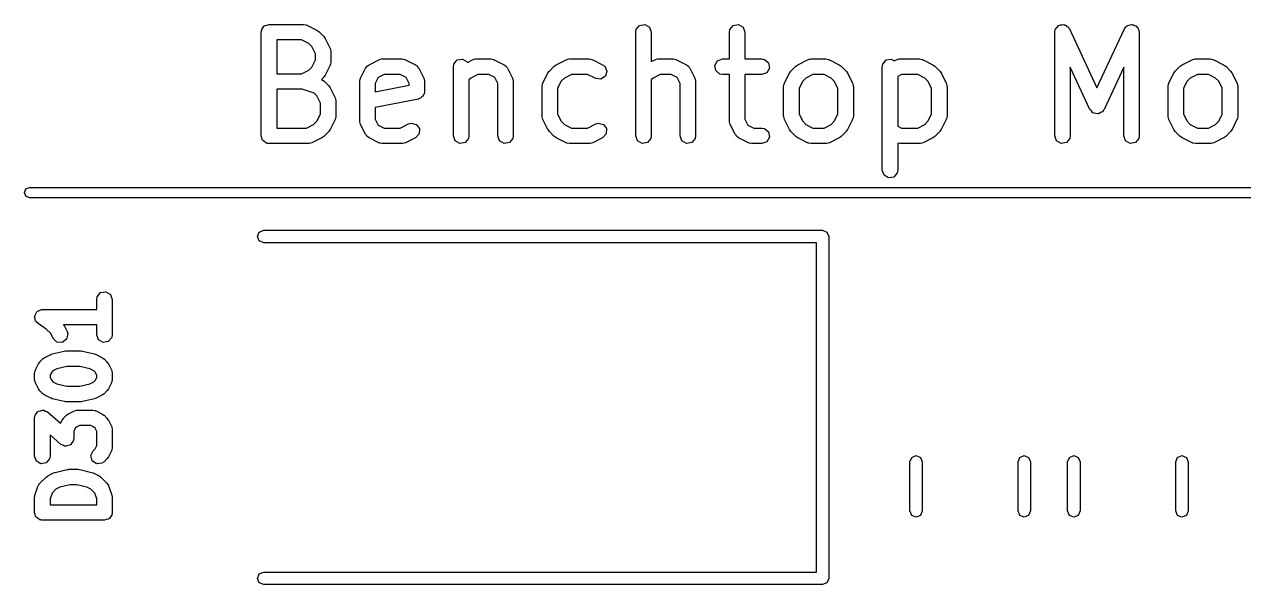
# Model space of a CAD drawing. Extents: x 59.1 to 151.1, y -119.5 to -80.2.
# Drawn here: x 59.95 to 71.73, y -85.78 to -80.38 of the extents above; entities that cross this region are included whole.
import ezdxf

# ---------------------------------------------------------------- set-up
doc = ezdxf.new("R2010")
doc.units = 0
doc.layers.add('BLACK', color=7, linetype='CONTINUOUS')

msp = doc.modelspace()

# ---------------------------------------------------------------- linework, layer by layer
at = {"layer": 'BLACK', "linetype": 'CONTINUOUS'}
for p, q in [((62.2381, -80.4524), (62.2398, -80.4426)), ((62.2381, -81.4524), (62.2381, -80.4524)), ((62.2392, -80.4394), (62.2409, -80.4365)), ((62.2398, -80.4426), (62.2392, -80.4394)), ((62.2409, -80.4365), (62.2426, -80.4267)), ((62.2426, -80.4267), (62.2551, -80.4118)), ((62.2551, -80.4118), (62.2649, -80.3949)), ((62.2649, -80.3949), (62.2712, -80.3926)), ((62.2712, -80.3926), (62.2756, -80.3874)), ((62.2756, -80.3874), (62.2948, -80.384)), ((62.2948, -80.384), (62.3131, -80.3774)), ((62.3131, -80.3774), (62.6464, -80.3774)), ((62.6464, -80.3774), (62.6721, -80.3819)), ((62.6721, -80.3819), (62.6755, -80.3848)), ((62.6755, -80.3848), (62.68, -80.3853)), ((62.68, -80.3853), (62.7752, -80.4329)), ((62.7752, -80.4329), (62.7932, -80.4463)), ((62.7932, -80.4463), (62.7947, -80.447)), ((62.7947, -80.447), (62.8423, -80.4946)), ((65.8571, -80.4524), (65.8617, -80.4267)), ((65.8571, -81.4524), (65.8571, -80.4524)), ((65.8617, -80.4267), (65.8946, -80.3874)), ((65.8946, -80.3874), (65.9452, -80.3785)), ((65.9452, -80.3785), (65.9896, -80.4042)), ((65.9896, -80.4042), (66.0071, -80.4524)), ((66.0071, -80.4524), (66.0071, -80.7358)), ((66.7619, -80.4524), (66.7664, -80.4267)), ((66.7619, -80.7107), (66.7619, -80.4524)), ((66.7664, -80.4267), (66.7994, -80.3874)), ((66.7994, -80.3874), (66.8499, -80.3785)), ((66.8499, -80.3785), (66.8944, -80.4042)), ((66.8944, -80.4042), (66.9119, -80.4524)), ((66.9119, -80.4524), (66.9119, -80.7107)), ((69.9048, -80.4524), (69.9093, -80.4267)), ((69.9048, -81.4524), (69.9048, -80.4524)), ((69.9093, -80.4267), (69.9157, -80.4191)), ((69.9157, -80.4191), (69.9183, -80.4094)), ((69.9183, -80.4094), (69.9317, -80.4)), ((69.9317, -80.4), (69.9423, -80.3874)), ((69.9423, -80.3874), (69.9521, -80.3857)), ((69.9521, -80.3857), (69.9603, -80.3799)), ((69.9603, -80.3799), (69.9766, -80.3814)), ((69.9766, -80.3814), (69.9928, -80.3785)), ((69.9928, -80.3785), (70.0015, -80.3835)), ((70.0015, -80.3835), (70.0114, -80.3844)), ((70.0114, -80.3844), (70.023, -80.396)), ((70.023, -80.396), (70.0372, -80.4042)), ((70.0372, -80.4042), (70.0406, -80.4136)), ((70.0406, -80.4136), (70.0477, -80.4207)), ((70.0477, -80.4207), (70.3131, -80.9893)), ((70.3131, -80.9893), (70.5785, -80.4207)), ((70.5785, -80.4207), (70.5934, -80.3993)), ((70.5934, -80.3993), (70.6025, -80.3951)), ((70.6025, -80.3951), (70.6089, -80.3874)), ((70.6089, -80.3874), (70.6251, -80.3846)), ((70.6251, -80.3846), (70.6399, -80.3777)), ((70.6399, -80.3777), (70.6496, -80.3803)), ((70.6496, -80.3803), (70.6595, -80.3785)), ((70.6595, -80.3785), (70.6736, -80.3867)), ((70.6736, -80.3867), (70.6895, -80.391)), ((70.6895, -80.391), (70.6952, -80.3992)), ((70.6952, -80.3992), (70.7039, -80.4042)), ((70.7039, -80.4042), (70.7095, -80.4196)), ((70.7095, -80.4196), (70.7189, -80.433)), ((70.7189, -80.433), (70.718, -80.443)), ((70.718, -80.443), (70.7214, -80.4524)), ((70.7214, -80.4524), (70.7214, -81.4524)), ((62.3881, -80.5274), (62.3881, -80.8536)), ((62.6287, -80.5274), (62.3881, -80.5274)), ((62.6972, -80.5616), (62.6287, -80.5274)), ((62.7276, -80.592), (62.6972, -80.5616)), ((62.8423, -80.4946), (62.8552, -80.513)), ((62.8552, -80.513), (62.8564, -80.5141)), ((62.8564, -80.5141), (62.904, -80.6093)), ((62.7619, -80.6606), (62.7276, -80.592)), ((62.7619, -80.7204), (62.7619, -80.6606)), ((62.904, -80.6093), (62.9114, -80.6343)), ((62.9114, -80.6343), (62.9104, -80.6386)), ((62.9104, -80.6386), (62.9119, -80.6429)), ((62.9119, -80.6429), (62.9119, -80.7381)), ((62.6972, -80.8193), (62.7276, -80.7889)), ((62.7276, -80.7889), (62.7619, -80.7204)), ((62.904, -80.7716), (62.8564, -80.8669)), ((62.9045, -80.7672), (62.904, -80.7716)), ((62.9074, -80.7637), (62.9045, -80.7672)), ((62.9119, -80.7381), (62.9074, -80.7637)), ((63.1984, -80.895), (63.246, -80.7998)), ((63.246, -80.7998), (63.2615, -80.7789)), ((63.2615, -80.7789), (63.2718, -80.7744)), ((63.2718, -80.7744), (63.2796, -80.7663)), ((63.2796, -80.7663), (63.3748, -80.7186)), ((63.3748, -80.7186), (63.3998, -80.7112)), ((63.3998, -80.7112), (63.4041, -80.7122)), ((63.4041, -80.7122), (63.4083, -80.7107)), ((63.4083, -80.7107), (63.5988, -80.7107)), ((63.5988, -80.7107), (63.6245, -80.7152)), ((63.6245, -80.7152), (63.6279, -80.7181)), ((63.6279, -80.7181), (63.6323, -80.7186)), ((63.6323, -80.7186), (63.7276, -80.7663)), ((63.7276, -80.7663), (63.7485, -80.7818)), ((63.7485, -80.7818), (63.753, -80.7921)), ((63.753, -80.7921), (63.7611, -80.7998)), ((63.7611, -80.7998), (63.8087, -80.895)), ((64.0952, -80.7857), (64.0998, -80.7601)), ((64.0952, -81.4524), (64.0952, -80.7857)), ((64.0998, -80.7601), (64.1327, -80.7208)), ((64.1327, -80.7208), (64.1833, -80.7119)), ((64.1833, -80.7119), (64.2277, -80.7375)), ((64.2277, -80.7375), (64.2299, -80.7435)), ((64.2299, -80.7435), (64.2796, -80.7186)), ((64.2796, -80.7186), (64.3045, -80.7112)), ((64.3045, -80.7112), (64.3089, -80.7122)), ((64.3089, -80.7122), (64.3131, -80.7107)), ((64.3131, -80.7107), (64.456, -80.7107)), ((64.456, -80.7107), (64.4816, -80.7152)), ((64.4816, -80.7152), (64.485, -80.7181)), ((64.485, -80.7181), (64.4895, -80.7186)), ((64.4895, -80.7186), (64.5847, -80.7663)), ((64.5847, -80.7663), (64.6057, -80.7818)), ((64.6057, -80.7818), (64.6101, -80.7921)), ((64.6101, -80.7921), (64.6183, -80.7998)), ((64.6183, -80.7998), (64.6659, -80.895)), ((65.022, -80.8279), (65.0696, -80.7803)), ((65.0696, -80.7803), (65.088, -80.7674)), ((65.088, -80.7674), (65.0891, -80.7663)), ((65.0891, -80.7663), (65.1843, -80.7186)), ((65.1843, -80.7186), (65.2093, -80.7112)), ((65.2093, -80.7112), (65.2136, -80.7122)), ((65.2136, -80.7122), (65.2179, -80.7107)), ((65.2179, -80.7107), (65.4083, -80.7107)), ((65.4083, -80.7107), (65.434, -80.7152)), ((65.434, -80.7152), (65.4374, -80.7181)), ((65.4374, -80.7181), (65.4419, -80.7186)), ((65.4419, -80.7186), (65.5371, -80.7663)), ((65.5371, -80.7663), (65.558, -80.7818)), ((65.558, -80.7818), (65.5784, -80.8288)), ((66.0071, -80.7358), (66.0415, -80.7186)), ((66.0415, -80.7186), (66.0664, -80.7112)), ((66.0664, -80.7112), (66.0708, -80.7122)), ((66.0708, -80.7122), (66.075, -80.7107)), ((66.075, -80.7107), (66.2179, -80.7107)), ((66.2179, -80.7107), (66.2435, -80.7152)), ((66.2435, -80.7152), (66.2469, -80.7181)), ((66.2469, -80.7181), (66.2514, -80.7186)), ((66.2514, -80.7186), (66.3466, -80.7663)), ((66.3466, -80.7663), (66.3676, -80.7818)), ((66.3676, -80.7818), (66.372, -80.7921)), ((66.372, -80.7921), (66.3802, -80.7998)), ((66.3802, -80.7998), (66.4278, -80.895)), ((66.6202, -80.7727), (66.6458, -80.7283)), ((66.6291, -80.8232), (66.6202, -80.7727)), ((66.6458, -80.7283), (66.694, -80.7107)), ((66.694, -80.7107), (66.7619, -80.7107)), ((66.9119, -80.7107), (67.075, -80.7107)), ((67.075, -80.7107), (67.1007, -80.7152)), ((67.1007, -80.7152), (67.14, -80.7482)), ((67.1489, -80.7987), (67.1232, -80.8432)), ((67.14, -80.7482), (67.1489, -80.7987)), ((67.3553, -80.8279), (67.4029, -80.7803)), ((67.4029, -80.7803), (67.4213, -80.7674)), ((67.4213, -80.7674), (67.4224, -80.7663)), ((67.4224, -80.7663), (67.5176, -80.7186)), ((67.5176, -80.7186), (67.5426, -80.7112)), ((67.5426, -80.7112), (67.547, -80.7122)), ((67.547, -80.7122), (67.5512, -80.7107)), ((67.5512, -80.7107), (67.694, -80.7107)), ((67.694, -80.7107), (67.7197, -80.7152)), ((67.7197, -80.7152), (67.7231, -80.7181)), ((67.7231, -80.7181), (67.7276, -80.7186)), ((67.7276, -80.7186), (67.8228, -80.7663)), ((67.8228, -80.7663), (67.8408, -80.7796)), ((67.8408, -80.7796), (67.8423, -80.7803)), ((67.8423, -80.7803), (67.8899, -80.8279)), ((68.2381, -80.7857), (68.2426, -80.7601)), ((68.2381, -81.7857), (68.2381, -80.7857)), ((68.2426, -80.7601), (68.2756, -80.7208)), ((68.2756, -80.7208), (68.3261, -80.7119)), ((68.3261, -80.7119), (68.355, -80.7285)), ((68.355, -80.7285), (68.3748, -80.7186)), ((68.3748, -80.7186), (68.3998, -80.7112)), ((68.3998, -80.7112), (68.4041, -80.7122)), ((68.4041, -80.7122), (68.4083, -80.7107)), ((68.4083, -80.7107), (68.5988, -80.7107)), ((68.5988, -80.7107), (68.6245, -80.7152)), ((68.6245, -80.7152), (68.6279, -80.7181)), ((68.6279, -80.7181), (68.6324, -80.7186)), ((68.6324, -80.7186), (68.7276, -80.7663)), ((68.7276, -80.7663), (68.7456, -80.7796)), ((68.7456, -80.7796), (68.7471, -80.7803)), ((68.7471, -80.7803), (68.7947, -80.8279)), ((70.2451, -81.1984), (70.0548, -80.7904)), ((70.0548, -80.7904), (70.0548, -81.4524)), ((70.5714, -80.7904), (70.3811, -81.1984)), ((70.5714, -81.4524), (70.5714, -80.7904)), ((71.0696, -80.8279), (71.1172, -80.7803)), ((71.1172, -80.7803), (71.1356, -80.7674)), ((71.1356, -80.7674), (71.1367, -80.7663)), ((71.1367, -80.7663), (71.2319, -80.7186)), ((71.2319, -80.7186), (71.2569, -80.7112)), ((71.2569, -80.7112), (71.2613, -80.7122)), ((71.2613, -80.7122), (71.2655, -80.7107)), ((71.2655, -80.7107), (71.4083, -80.7107)), ((71.4083, -80.7107), (71.434, -80.7152)), ((71.434, -80.7152), (71.4374, -80.7181)), ((71.4374, -80.7181), (71.4419, -80.7186)), ((71.4419, -80.7186), (71.5371, -80.7663)), ((71.5371, -80.7663), (71.5551, -80.7796)), ((71.5551, -80.7796), (71.5566, -80.7803)), ((71.5566, -80.7803), (71.6042, -80.8279)), ((62.3881, -80.8536), (62.6287, -80.8536)), ((62.6287, -80.8536), (62.6972, -80.8193)), ((62.8423, -80.8864), (62.8199, -80.9088)), ((62.8199, -80.9088), (62.8359, -80.9174)), ((62.8359, -80.9174), (62.8383, -80.9213)), ((62.8383, -80.9213), (62.8423, -80.9232)), ((62.843, -80.8849), (62.8423, -80.8864)), ((62.8423, -80.9232), (62.8899, -80.9708)), ((62.8564, -80.8669), (62.843, -80.8849)), ((63.1905, -80.9286), (63.195, -80.9029)), ((63.195, -80.9029), (63.1979, -80.8995)), ((63.1979, -80.8995), (63.1984, -80.895)), ((63.369, -80.8892), (63.3405, -80.9463)), ((63.426, -80.8607), (63.369, -80.8892)), ((63.5811, -80.8607), (63.426, -80.8607)), ((63.6381, -80.8892), (63.5811, -80.8607)), ((63.6667, -80.9463), (63.6381, -80.8892)), ((63.8087, -80.895), (63.8162, -80.92)), ((63.8162, -80.92), (63.8151, -80.9244)), ((63.8151, -80.9244), (63.8167, -80.9286)), ((64.2623, -80.895), (64.2452, -80.912)), ((64.2452, -80.912), (64.2452, -81.4524)), ((64.3308, -80.8607), (64.2623, -80.895)), ((64.4382, -80.8607), (64.3308, -80.8607)), ((64.4953, -80.8892), (64.4382, -80.8607)), ((64.5238, -80.9463), (64.4953, -80.8892)), ((64.6659, -80.895), (64.6733, -80.92)), ((64.6733, -80.92), (64.6723, -80.9244)), ((64.6723, -80.9244), (64.6738, -80.9286)), ((64.9603, -80.9426), (65.0079, -80.8474)), ((65.0079, -80.8474), (65.0213, -80.8294)), ((65.0213, -80.8294), (65.022, -80.8279)), ((65.1366, -80.9254), (65.1024, -80.9939)), ((65.167, -80.895), (65.1366, -80.9254)), ((65.2356, -80.8607), (65.167, -80.895)), ((65.3906, -80.8607), (65.2356, -80.8607)), ((65.47, -80.9004), (65.3906, -80.8607)), ((65.521, -80.9063), (65.47, -80.9004)), ((65.5638, -80.878), (65.521, -80.9063)), ((65.5784, -80.8288), (65.5638, -80.878)), ((66.0242, -80.895), (66.0071, -80.912)), ((66.0071, -80.912), (66.0071, -81.4524)), ((66.0927, -80.8607), (66.0242, -80.895)), ((66.2002, -80.8607), (66.0927, -80.8607)), ((66.2572, -80.8892), (66.2002, -80.8607)), ((66.2857, -80.9463), (66.2572, -80.8892)), ((66.4278, -80.895), (66.4352, -80.92)), ((66.4352, -80.92), (66.4342, -80.9244)), ((66.4342, -80.9244), (66.4357, -80.9286)), ((66.6684, -80.8562), (66.6291, -80.8232)), ((66.694, -80.8607), (66.6684, -80.8562)), ((66.7619, -80.8607), (66.694, -80.8607)), ((66.7619, -81.3095), (66.7619, -80.8607)), ((67.075, -80.8607), (66.9119, -80.8607)), ((66.9119, -80.8607), (66.9119, -81.2918)), ((67.1232, -80.8432), (67.075, -80.8607)), ((67.2936, -80.9426), (67.3413, -80.8474)), ((67.3413, -80.8474), (67.3546, -80.8294)), ((67.3546, -80.8294), (67.3553, -80.8279)), ((67.47, -80.9254), (67.4357, -80.9939)), ((67.5004, -80.895), (67.47, -80.9254)), ((67.5689, -80.8607), (67.5004, -80.895)), ((67.6763, -80.8607), (67.5689, -80.8607)), ((67.7449, -80.895), (67.6763, -80.8607)), ((67.7753, -80.9254), (67.7449, -80.895)), ((67.8095, -80.9939), (67.7753, -80.9254)), ((67.8899, -80.8279), (67.9028, -80.8463)), ((67.9028, -80.8463), (67.904, -80.8474)), ((67.904, -80.8474), (67.9516, -80.9426)), ((68.426, -80.8607), (68.3881, -80.8797)), ((68.3881, -80.8797), (68.3881, -81.3584)), ((68.5811, -80.8607), (68.426, -80.8607)), ((68.6496, -80.895), (68.5811, -80.8607)), ((68.68, -80.9254), (68.6496, -80.895)), ((68.7143, -80.9939), (68.68, -80.9254)), ((68.7947, -80.8279), (68.8076, -80.8463)), ((68.8076, -80.8463), (68.8087, -80.8474)), ((68.8087, -80.8474), (68.8564, -80.9426)), ((71.0079, -80.9426), (71.0555, -80.8474)), ((71.0555, -80.8474), (71.0689, -80.8294)), ((71.0689, -80.8294), (71.0696, -80.8279)), ((71.1843, -80.9254), (71.15, -80.9939)), ((71.2147, -80.895), (71.1843, -80.9254)), ((71.2832, -80.8607), (71.2147, -80.895)), ((71.3906, -80.8607), (71.2832, -80.8607)), ((71.4591, -80.895), (71.3906, -80.8607)), ((71.4896, -80.9254), (71.4591, -80.895)), ((71.5238, -80.9939), (71.4896, -80.9254)), ((71.6042, -80.8279), (71.6171, -80.8463)), ((71.6171, -80.8463), (71.6183, -80.8474)), ((71.6183, -80.8474), (71.6659, -80.9426)), ((62.3881, -81.0036), (62.3881, -81.3774)), ((62.6343, -81.0036), (62.3881, -81.0036)), ((62.7488, -81.0417), (62.6343, -81.0036)), ((62.7753, -81.0682), (62.7488, -81.0417)), ((62.8899, -80.9708), (62.9028, -80.9891)), ((62.9028, -80.9891), (62.904, -80.9903)), ((62.904, -80.9903), (62.9516, -81.0855)), ((63.1905, -81.3095), (63.1905, -80.9286)), ((63.3405, -80.9463), (63.3405, -81.0276)), ((63.3405, -81.0276), (63.6667, -80.9623)), ((63.6667, -80.9623), (63.6667, -80.9463)), ((63.8167, -81.0238), (63.8121, -81.0495)), ((63.8167, -80.9286), (63.8167, -81.0238)), ((64.5238, -81.4524), (64.5238, -80.9463)), ((64.6738, -80.9286), (64.6738, -81.4524)), ((64.9524, -80.9762), (64.9569, -80.9505)), ((64.9524, -81.2619), (64.9524, -80.9762)), ((64.9569, -80.9505), (64.9598, -80.9471)), ((64.9598, -80.9471), (64.9603, -80.9426)), ((65.1024, -80.9939), (65.1024, -81.2442)), ((66.2857, -81.4524), (66.2857, -80.9463)), ((66.4357, -80.9286), (66.4357, -81.4524)), ((67.2857, -80.9762), (67.2902, -80.9505)), ((67.2857, -81.2619), (67.2857, -80.9762)), ((67.2902, -80.9505), (67.2931, -80.9471)), ((67.2931, -80.9471), (67.2936, -80.9426)), ((67.4357, -80.9939), (67.4357, -81.2442)), ((67.8095, -81.2442), (67.8095, -80.9939)), ((67.9516, -80.9426), (67.959, -80.9676)), ((67.959, -80.9676), (67.958, -80.972)), ((67.958, -80.972), (67.9595, -80.9762)), ((67.9595, -80.9762), (67.9595, -81.2619)), ((68.7143, -81.2442), (68.7143, -80.9939)), ((68.8564, -80.9426), (68.8638, -80.9676)), ((68.8638, -80.9676), (68.8628, -80.972)), ((68.8628, -80.972), (68.8643, -80.9762)), ((68.8643, -80.9762), (68.8643, -81.2619)), ((71, -80.9762), (71.0045, -80.9505)), ((71, -81.2619), (71, -80.9762)), ((71.0045, -80.9505), (71.0074, -80.9471)), ((71.0074, -80.9471), (71.0079, -80.9426)), ((71.15, -80.9939), (71.15, -81.2442)), ((71.5238, -81.2442), (71.5238, -80.9939)), ((71.6659, -80.9426), (71.6733, -80.9676)), ((71.6733, -80.9676), (71.6723, -80.972)), ((71.6723, -80.972), (71.6738, -80.9762)), ((71.6738, -80.9762), (71.6738, -81.2619)), ((62.8095, -81.1368), (62.7753, -81.0682)), ((62.8095, -81.2442), (62.8095, -81.1368)), ((62.9516, -81.0855), (62.959, -81.1105)), ((62.959, -81.1105), (62.958, -81.1148)), ((62.958, -81.1148), (62.9595, -81.119)), ((62.9595, -81.119), (62.9595, -81.2619)), ((63.7564, -81.0974), (63.3405, -81.1805)), ((63.767, -81.0909), (63.7564, -81.0974)), ((63.7792, -81.0888), (63.767, -81.0909)), ((63.7882, -81.078), (63.7792, -81.0888)), ((63.8002, -81.0707), (63.7882, -81.078)), ((63.8042, -81.059), (63.8002, -81.0707)), ((63.8121, -81.0495), (63.8042, -81.059)), ((62.7753, -81.3127), (62.8095, -81.2442)), ((62.9595, -81.2619), (62.955, -81.2876)), ((63.3405, -81.1805), (63.3405, -81.2918)), ((64.9539, -81.2661), (64.9524, -81.2619)), ((64.9529, -81.2705), (64.9539, -81.2661)), ((64.9603, -81.2954), (64.9529, -81.2705)), ((65.1024, -81.2442), (65.1366, -81.3127)), ((67.2872, -81.2661), (67.2857, -81.2619)), ((67.2862, -81.2705), (67.2872, -81.2661)), ((67.2936, -81.2954), (67.2862, -81.2705)), ((67.4357, -81.2442), (67.47, -81.3127)), ((67.7753, -81.3127), (67.8095, -81.2442)), ((67.9595, -81.2619), (67.955, -81.2876)), ((68.68, -81.3127), (68.7143, -81.2442)), ((68.8643, -81.2619), (68.8598, -81.2876)), ((70.2589, -81.2121), (70.2451, -81.1984)), ((70.2701, -81.2281), (70.2589, -81.2121)), ((70.2766, -81.2298), (70.2701, -81.2281)), ((70.2814, -81.2346), (70.2766, -81.2298)), ((70.3008, -81.2363), (70.2814, -81.2346)), ((70.3196, -81.2414), (70.3008, -81.2363)), ((70.3258, -81.2385), (70.3196, -81.2414)), ((70.3325, -81.2391), (70.3258, -81.2385)), ((70.3485, -81.2279), (70.3325, -81.2391)), ((70.3661, -81.2197), (70.3485, -81.2279)), ((70.3718, -81.2116), (70.3661, -81.2197)), ((70.3745, -81.2097), (70.3718, -81.2116)), ((70.3754, -81.2065), (70.3745, -81.2097)), ((70.3811, -81.1984), (70.3754, -81.2065)), ((71.0015, -81.2661), (71, -81.2619)), ((71.0005, -81.2705), (71.0015, -81.2661)), ((71.0079, -81.2954), (71.0005, -81.2705)), ((71.15, -81.2442), (71.1843, -81.3127)), ((71.4896, -81.3127), (71.5238, -81.2442)), ((71.6738, -81.2619), (71.6693, -81.2876)), ((62.3881, -81.3774), (62.6763, -81.3774)), ((62.6763, -81.3774), (62.7449, -81.3431)), ((62.7449, -81.3431), (62.7753, -81.3127)), ((62.904, -81.3907), (62.8906, -81.4087)), ((62.9516, -81.2954), (62.904, -81.3907)), ((62.9521, -81.291), (62.9516, -81.2954)), ((62.955, -81.2876), (62.9521, -81.291)), ((63.192, -81.3137), (63.1905, -81.3095)), ((63.191, -81.3181), (63.192, -81.3137)), ((63.1984, -81.3431), (63.191, -81.3181)), ((63.246, -81.4383), (63.1984, -81.3431)), ((63.3405, -81.2918), (63.369, -81.3489)), ((63.369, -81.3489), (63.426, -81.3774)), ((63.426, -81.3774), (63.5811, -81.3774)), ((63.5811, -81.3774), (63.6605, -81.3377)), ((63.6605, -81.3377), (63.6855, -81.3303)), ((63.6855, -81.3303), (63.7354, -81.3422)), ((63.7354, -81.3422), (63.7659, -81.3834)), ((63.7659, -81.3834), (63.7629, -81.4346)), ((65.0079, -81.3907), (64.9603, -81.2954)), ((65.0091, -81.3918), (65.0079, -81.3907)), ((65.022, -81.4102), (65.0091, -81.3918)), ((65.1366, -81.3127), (65.167, -81.3431)), ((65.167, -81.3431), (65.2356, -81.3774)), ((65.2356, -81.3774), (65.3906, -81.3774)), ((65.3906, -81.3774), (65.47, -81.3377)), ((65.47, -81.3377), (65.495, -81.3303)), ((65.495, -81.3303), (65.5449, -81.3422)), ((65.5449, -81.3422), (65.5755, -81.3834)), ((65.5755, -81.3834), (65.5724, -81.4346)), ((66.7634, -81.3137), (66.7619, -81.3095)), ((66.7624, -81.3181), (66.7634, -81.3137)), ((66.7698, -81.3431), (66.7624, -81.3181)), ((66.8174, -81.4383), (66.7698, -81.3431)), ((66.9119, -81.2918), (66.9404, -81.3489)), ((66.9404, -81.3489), (66.9975, -81.3774)), ((66.9975, -81.3774), (67.075, -81.3774)), ((67.075, -81.3774), (67.1007, -81.3819)), ((67.1007, -81.3819), (67.14, -81.4149)), ((67.3413, -81.3907), (67.2936, -81.2954)), ((67.3424, -81.3918), (67.3413, -81.3907)), ((67.3553, -81.4102), (67.3424, -81.3918)), ((67.47, -81.3127), (67.5004, -81.3431)), ((67.5004, -81.3431), (67.5689, -81.3774)), ((67.5689, -81.3774), (67.6763, -81.3774)), ((67.6763, -81.3774), (67.7449, -81.3431)), ((67.7449, -81.3431), (67.7753, -81.3127)), ((67.904, -81.3907), (67.8906, -81.4087)), ((67.9516, -81.2954), (67.904, -81.3907)), ((67.9521, -81.291), (67.9516, -81.2954)), ((67.955, -81.2876), (67.9521, -81.291)), ((68.3881, -81.3584), (68.426, -81.3774)), ((68.426, -81.3774), (68.5811, -81.3774)), ((68.5811, -81.3774), (68.6496, -81.3431)), ((68.6496, -81.3431), (68.68, -81.3127)), ((68.8087, -81.3907), (68.7954, -81.4087)), ((68.8564, -81.2954), (68.8087, -81.3907)), ((68.8569, -81.291), (68.8564, -81.2954)), ((68.8598, -81.2876), (68.8569, -81.291)), ((71.0555, -81.3907), (71.0079, -81.2954)), ((71.0567, -81.3918), (71.0555, -81.3907)), ((71.0696, -81.4102), (71.0567, -81.3918)), ((71.1843, -81.3127), (71.2147, -81.3431)), ((71.2147, -81.3431), (71.2832, -81.3774)), ((71.2832, -81.3774), (71.3906, -81.3774)), ((71.3906, -81.3774), (71.4591, -81.3431)), ((71.4591, -81.3431), (71.4896, -81.3127)), ((71.6183, -81.3907), (71.6049, -81.4087)), ((71.6659, -81.2954), (71.6183, -81.3907)), ((71.6664, -81.291), (71.6659, -81.2954)), ((71.6693, -81.2876), (71.6664, -81.291)), ((62.2448, -81.4707), (62.2381, -81.4524)), ((62.2481, -81.4899), (62.2448, -81.4707)), ((62.2533, -81.4942), (62.2481, -81.4899)), ((62.2556, -81.5006), (62.2533, -81.4942)), ((62.2725, -81.5103), (62.2556, -81.5006)), ((62.2874, -81.5229), (62.2725, -81.5103)), ((62.8228, -81.4718), (62.7276, -81.5195)), ((62.824, -81.4707), (62.8228, -81.4718)), ((62.8423, -81.4578), (62.824, -81.4707)), ((62.8899, -81.4102), (62.8423, -81.4578)), ((62.8906, -81.4087), (62.8899, -81.4102)), ((63.2542, -81.446), (63.246, -81.4383)), ((63.2586, -81.4563), (63.2542, -81.446)), ((63.2796, -81.4718), (63.2586, -81.4563)), ((63.3748, -81.5195), (63.2796, -81.4718)), ((63.7276, -81.4718), (63.6323, -81.5195)), ((63.7629, -81.4346), (63.7276, -81.4718)), ((64.1128, -81.5006), (64.0952, -81.4524)), ((64.1572, -81.5262), (64.1128, -81.5006)), ((64.2407, -81.478), (64.2077, -81.5173)), ((64.2452, -81.4524), (64.2407, -81.478)), ((64.5414, -81.5006), (64.5238, -81.4524)), ((64.5858, -81.5262), (64.5414, -81.5006)), ((64.6693, -81.478), (64.6363, -81.5173)), ((64.6738, -81.4524), (64.6693, -81.478)), ((65.0696, -81.4578), (65.022, -81.4102)), ((65.0711, -81.4585), (65.0696, -81.4578)), ((65.0891, -81.4718), (65.0711, -81.4585)), ((65.1843, -81.5195), (65.0891, -81.4718)), ((65.5371, -81.4718), (65.4419, -81.5195)), ((65.5724, -81.4346), (65.5371, -81.4718)), ((65.8747, -81.5006), (65.8571, -81.4524)), ((65.9191, -81.5262), (65.8747, -81.5006)), ((66.0026, -81.478), (65.9696, -81.5173)), ((66.0071, -81.4524), (66.0026, -81.478)), ((66.3033, -81.5006), (66.2857, -81.4524)), ((66.3477, -81.5262), (66.3033, -81.5006)), ((66.4312, -81.478), (66.3982, -81.5173)), ((66.4357, -81.4524), (66.4312, -81.478)), ((66.8256, -81.446), (66.8174, -81.4383)), ((66.8301, -81.4563), (66.8256, -81.446)), ((66.851, -81.4718), (66.8301, -81.4563)), ((66.9462, -81.5195), (66.851, -81.4718)), ((67.1232, -81.5098), (67.075, -81.5274)), ((67.1489, -81.4654), (67.1232, -81.5098)), ((67.14, -81.4149), (67.1489, -81.4654)), ((67.4029, -81.4578), (67.3553, -81.4102)), ((67.4044, -81.4585), (67.4029, -81.4578)), ((67.4224, -81.4718), (67.4044, -81.4585)), ((67.5176, -81.5195), (67.4224, -81.4718)), ((67.8228, -81.4718), (67.7276, -81.5195)), ((67.824, -81.4707), (67.8228, -81.4718)), ((67.8423, -81.4578), (67.824, -81.4707)), ((67.8899, -81.4102), (67.8423, -81.4578)), ((67.8906, -81.4087), (67.8899, -81.4102)), ((68.7276, -81.4718), (68.6324, -81.5195)), ((68.7287, -81.4707), (68.7276, -81.4718)), ((68.7471, -81.4578), (68.7287, -81.4707)), ((68.7947, -81.4102), (68.7471, -81.4578)), ((68.7954, -81.4087), (68.7947, -81.4102)), ((69.9223, -81.5006), (69.9048, -81.4524)), ((69.9667, -81.5262), (69.9223, -81.5006)), ((70.0502, -81.478), (70.0173, -81.5173)), ((70.0548, -81.4524), (70.0502, -81.478)), ((70.589, -81.5006), (70.5714, -81.4524)), ((70.6334, -81.5262), (70.589, -81.5006)), ((70.7169, -81.478), (70.6839, -81.5173)), ((70.7214, -81.4524), (70.7169, -81.478)), ((71.1172, -81.4578), (71.0696, -81.4102)), ((71.1187, -81.4585), (71.1172, -81.4578)), ((71.1367, -81.4718), (71.1187, -81.4585)), ((71.2319, -81.5195), (71.1367, -81.4718)), ((71.5371, -81.4718), (71.4419, -81.5195)), ((71.5382, -81.4707), (71.5371, -81.4718)), ((71.5566, -81.4578), (71.5382, -81.4707)), ((71.6042, -81.4102), (71.5566, -81.4578)), ((71.6049, -81.4087), (71.6042, -81.4102)), ((62.2972, -81.5246), (62.2874, -81.5229)), ((62.3001, -81.5262), (62.2972, -81.5246)), ((62.3034, -81.5257), (62.3001, -81.5262)), ((62.3131, -81.5274), (62.3034, -81.5257)), ((62.694, -81.5274), (62.3131, -81.5274)), ((62.6983, -81.5258), (62.694, -81.5274)), ((62.7026, -81.5269), (62.6983, -81.5258)), ((62.7276, -81.5195), (62.7026, -81.5269)), ((63.3792, -81.52), (63.3748, -81.5195)), ((63.3827, -81.5229), (63.3792, -81.52)), ((63.4083, -81.5274), (63.3827, -81.5229)), ((63.5988, -81.5274), (63.4083, -81.5274)), ((63.603, -81.5258), (63.5988, -81.5274)), ((63.6074, -81.5269), (63.603, -81.5258)), ((63.6323, -81.5195), (63.6074, -81.5269)), ((64.2077, -81.5173), (64.1572, -81.5262)), ((64.6363, -81.5173), (64.5858, -81.5262)), ((65.1888, -81.52), (65.1843, -81.5195)), ((65.1922, -81.5229), (65.1888, -81.52)), ((65.2179, -81.5274), (65.1922, -81.5229)), ((65.4083, -81.5274), (65.2179, -81.5274)), ((65.4125, -81.5258), (65.4083, -81.5274)), ((65.4169, -81.5269), (65.4125, -81.5258)), ((65.4419, -81.5195), (65.4169, -81.5269)), ((65.9696, -81.5173), (65.9191, -81.5262)), ((66.3982, -81.5173), (66.3477, -81.5262)), ((66.9507, -81.52), (66.9462, -81.5195)), ((66.9541, -81.5229), (66.9507, -81.52)), ((66.9798, -81.5274), (66.9541, -81.5229)), ((67.075, -81.5274), (66.9798, -81.5274)), ((67.5221, -81.52), (67.5176, -81.5195)), ((67.5255, -81.5229), (67.5221, -81.52)), ((67.5512, -81.5274), (67.5255, -81.5229)), ((67.694, -81.5274), (67.5512, -81.5274)), ((67.6983, -81.5258), (67.694, -81.5274)), ((67.7026, -81.5269), (67.6983, -81.5258)), ((67.7276, -81.5195), (67.7026, -81.5269)), ((68.4083, -81.5274), (68.3881, -81.5238)), ((68.3881, -81.5238), (68.3881, -81.7857)), ((68.5988, -81.5274), (68.4083, -81.5274)), ((68.603, -81.5258), (68.5988, -81.5274)), ((68.6074, -81.5269), (68.603, -81.5258)), ((68.6324, -81.5195), (68.6074, -81.5269)), ((70.0173, -81.5173), (69.9667, -81.5262)), ((70.6839, -81.5173), (70.6334, -81.5262)), ((71.2364, -81.52), (71.2319, -81.5195)), ((71.2398, -81.5229), (71.2364, -81.52)), ((71.2655, -81.5274), (71.2398, -81.5229)), ((71.4083, -81.5274), (71.2655, -81.5274)), ((71.4125, -81.5258), (71.4083, -81.5274)), ((71.4169, -81.5269), (71.4125, -81.5258)), ((71.4419, -81.5195), (71.4169, -81.5269)), ((68.2556, -81.8339), (68.2381, -81.7857)), ((68.3001, -81.8596), (68.2556, -81.8339)), ((68.3506, -81.8507), (68.3001, -81.8596)), ((68.3836, -81.8114), (68.3506, -81.8507)), ((68.3881, -81.7857), (68.3836, -81.8114)), ((59.95, -82), (59.9646, -81.9646)), ((59.9646, -81.9646), (60, -81.95)), ((60, -81.95), (149, -81.95)), ((59.9646, -82.0354), (59.95, -82)), ((60, -82.05), (59.9646, -82.0354)), ((149, -82.05), (60, -82.05)), ((62.202, -82.424), (62.2196, -82.3816)), ((62.2196, -82.4664), (62.202, -82.424)), ((62.2196, -82.3816), (62.262, -82.364)), ((62.262, -82.364), (67.662, -82.364)), ((67.662, -82.364), (67.7044, -82.3816)), ((67.7044, -82.3816), (67.722, -82.424)), ((67.722, -82.424), (67.722, -85.724)), ((62.262, -82.484), (62.2196, -82.4664)), ((67.602, -82.484), (62.262, -82.484)), ((67.602, -85.664), (67.602, -82.484)), ((60.6484, -83.0311), (60.653, -83.0055)), ((60.6484, -83.1276), (60.6484, -83.0311)), ((60.653, -83.0055), (60.6859, -82.9662)), ((60.6859, -82.9662), (60.7365, -82.9573)), ((60.7365, -82.9573), (60.7809, -82.9829)), ((60.7809, -82.9829), (60.7984, -83.0311)), ((60.7984, -83.0311), (60.7984, -83.374)), ((60.0604, -83.1707), (60.0692, -83.1508)), ((60.0692, -83.1508), (60.0731, -83.1489)), ((60.0731, -83.1489), (60.0752, -83.1451)), ((60.0752, -83.1451), (60.0957, -83.1377)), ((60.0957, -83.1377), (60.1152, -83.128)), ((60.1152, -83.128), (60.1194, -83.129)), ((60.1194, -83.129), (60.1234, -83.1276)), ((60.1234, -83.1276), (60.6484, -83.1276)), ((60.0486, -83.1977), (60.0503, -83.1938)), ((60.0547, -83.2186), (60.0486, -83.1977)), ((60.0496, -83.1895), (60.0604, -83.1707)), ((60.0503, -83.1938), (60.0496, -83.1895)), ((60.0585, -83.2401), (60.0547, -83.2186)), ((60.0618, -83.2428), (60.0585, -83.2401)), ((60.063, -83.247), (60.0618, -83.2428)), ((60.0818, -83.265), (60.063, -83.247)), ((60.1614, -83.318), (60.0818, -83.265)), ((60.6484, -83.2776), (60.3289, -83.2776)), ((60.3289, -83.2776), (60.3322, -83.2822)), ((60.3322, -83.2822), (60.3334, -83.2833)), ((60.3334, -83.2833), (60.3619, -83.3405)), ((60.6484, -83.374), (60.6484, -83.2776)), ((60.2046, -83.3613), (60.1614, -83.318)), ((60.2278, -83.4075), (60.2046, -83.3613)), ((60.3694, -83.3654), (60.3574, -83.4153)), ((60.3619, -83.3405), (60.3694, -83.3654)), ((60.666, -83.4222), (60.6484, -83.374)), ((60.7939, -83.3997), (60.7609, -83.439)), ((60.7984, -83.374), (60.7939, -83.3997)), ((60.265, -83.4428), (60.2278, -83.4075)), ((60.3162, -83.4459), (60.265, -83.4428)), ((60.3574, -83.4153), (60.3162, -83.4459)), ((60.7104, -83.4479), (60.666, -83.4222)), ((60.7609, -83.439), (60.7104, -83.4479)), ((60.0849, -83.6547), (60.0983, -83.6367)), ((60.0983, -83.6367), (60.099, -83.6353)), ((60.099, -83.6353), (60.1275, -83.6067)), ((60.1275, -83.6067), (60.1459, -83.5938)), ((60.1459, -83.5938), (60.147, -83.5926)), ((60.147, -83.5926), (60.2042, -83.5641)), ((60.2042, -83.5641), (60.2166, -83.5604)), ((60.2166, -83.5604), (60.2195, -83.5584)), ((60.2195, -83.5584), (60.3338, -83.5298)), ((60.3338, -83.5298), (60.3487, -83.5288)), ((60.3487, -83.5288), (60.352, -83.5276)), ((60.352, -83.5276), (60.4949, -83.5276)), ((60.4949, -83.5276), (60.5096, -83.5302)), ((60.5096, -83.5302), (60.513, -83.5298)), ((60.513, -83.5298), (60.6273, -83.5584)), ((60.6273, -83.5584), (60.6392, -83.5637)), ((60.6392, -83.5637), (60.6427, -83.5641)), ((60.6427, -83.5641), (60.6998, -83.5926)), ((60.6998, -83.5926), (60.7178, -83.606)), ((60.7178, -83.606), (60.7193, -83.6067)), ((60.7193, -83.6067), (60.7479, -83.6353)), ((60.7479, -83.6353), (60.7608, -83.6536)), ((60.0484, -83.7454), (60.053, -83.7198)), ((60.0484, -83.8026), (60.0484, -83.7454)), ((60.053, -83.7198), (60.0558, -83.7163)), ((60.0558, -83.7163), (60.0563, -83.7119)), ((60.0563, -83.7119), (60.0849, -83.6547)), ((60.2136, -83.7327), (60.1984, -83.7631)), ((60.225, -83.7214), (60.2136, -83.7327)), ((60.2639, -83.7019), (60.225, -83.7214)), ((60.3612, -83.6776), (60.2639, -83.7019)), ((60.4856, -83.6776), (60.3612, -83.6776)), ((60.583, -83.7019), (60.4856, -83.6776)), ((60.6219, -83.7214), (60.583, -83.7019)), ((60.6332, -83.7327), (60.6219, -83.7214)), ((60.6484, -83.7631), (60.6332, -83.7327)), ((60.7608, -83.6536), (60.7619, -83.6547)), ((60.7619, -83.6547), (60.7905, -83.7119)), ((60.7905, -83.7119), (60.7979, -83.7369)), ((60.7979, -83.7369), (60.7969, -83.7412)), ((60.7969, -83.7412), (60.7984, -83.7454)), ((60.7984, -83.7454), (60.7984, -83.8026)), ((60.05, -83.8068), (60.0484, -83.8026)), ((60.0489, -83.8111), (60.05, -83.8068)), ((60.0563, -83.8361), (60.0489, -83.8111)), ((60.0849, -83.8933), (60.0563, -83.8361)), ((60.1984, -83.7631), (60.1984, -83.7849)), ((60.1984, -83.7849), (60.2136, -83.8153)), ((60.2136, -83.8153), (60.225, -83.8266)), ((60.225, -83.8266), (60.2639, -83.8461)), ((60.2639, -83.8461), (60.3612, -83.8704)), ((60.3612, -83.8704), (60.4856, -83.8704)), ((60.4856, -83.8704), (60.583, -83.8461)), ((60.583, -83.8461), (60.6219, -83.8266)), ((60.6219, -83.8266), (60.6332, -83.8153)), ((60.6332, -83.8153), (60.6484, -83.7849)), ((60.6484, -83.7849), (60.6484, -83.7631)), ((60.7905, -83.8361), (60.7619, -83.8933)), ((60.791, -83.8317), (60.7905, -83.8361)), ((60.7939, -83.8282), (60.791, -83.8317)), ((60.7984, -83.8026), (60.7939, -83.8282)), ((60.0861, -83.8944), (60.0849, -83.8933)), ((60.099, -83.9127), (60.0861, -83.8944)), ((60.1275, -83.9413), (60.099, -83.9127)), ((60.129, -83.942), (60.1275, -83.9413)), ((60.147, -83.9554), (60.129, -83.942)), ((60.2042, -83.9839), (60.147, -83.9554)), ((60.2077, -83.9843), (60.2042, -83.9839)), ((60.2195, -83.9896), (60.2077, -83.9843)), ((60.3338, -84.0182), (60.2195, -83.9896)), ((60.6273, -83.9896), (60.513, -84.0182)), ((60.6303, -83.9876), (60.6273, -83.9896)), ((60.6427, -83.9839), (60.6303, -83.9876)), ((60.6998, -83.9554), (60.6427, -83.9839)), ((60.701, -83.9542), (60.6998, -83.9554)), ((60.7193, -83.9413), (60.701, -83.9542)), ((60.7479, -83.9127), (60.7193, -83.9413)), ((60.7486, -83.9113), (60.7479, -83.9127)), ((60.7619, -83.8933), (60.7486, -83.9113)), ((60.0859, -84.109), (60.1058, -84.1055)), ((60.1058, -84.1055), (60.125, -84.099)), ((60.125, -84.099), (60.1306, -84.1012)), ((60.1306, -84.1012), (60.1365, -84.1001)), ((60.1365, -84.1001), (60.154, -84.1102)), ((60.3373, -84.0178), (60.3338, -84.0182)), ((60.352, -84.0204), (60.3373, -84.0178)), ((60.4949, -84.0204), (60.352, -84.0204)), ((60.3756, -84.1355), (60.4327, -84.1069)), ((60.4327, -84.1069), (60.4577, -84.0995)), ((60.4577, -84.0995), (60.4621, -84.1005)), ((60.4621, -84.1005), (60.4663, -84.099)), ((60.4663, -84.099), (60.6091, -84.099)), ((60.4981, -84.0192), (60.4949, -84.0204)), ((60.513, -84.0182), (60.4981, -84.0192)), ((60.6091, -84.099), (60.6348, -84.1035)), ((60.6348, -84.1035), (60.6382, -84.1064)), ((60.6382, -84.1064), (60.6427, -84.1069)), ((60.6427, -84.1069), (60.6998, -84.1355)), ((60.0484, -84.174), (60.0504, -84.1629)), ((60.0484, -84.5454), (60.0484, -84.174)), ((60.0499, -84.1595), (60.0515, -84.1568)), ((60.0504, -84.1629), (60.0499, -84.1595)), ((60.0515, -84.1568), (60.053, -84.1483)), ((60.053, -84.1483), (60.0659, -84.1329)), ((60.0659, -84.1329), (60.0764, -84.1156)), ((60.0764, -84.1156), (60.0821, -84.1136)), ((60.0821, -84.1136), (60.0859, -84.109)), ((60.154, -84.1102), (60.1728, -84.1176)), ((60.1728, -84.1176), (60.2985, -84.2275)), ((60.2985, -84.2275), (60.3135, -84.1976)), ((60.3135, -84.1976), (60.3268, -84.1796)), ((60.3268, -84.1796), (60.3275, -84.1781)), ((60.3275, -84.1781), (60.3561, -84.1495)), ((60.3561, -84.1495), (60.3745, -84.1367)), ((60.3745, -84.1367), (60.3756, -84.1355)), ((60.6998, -84.1355), (60.7178, -84.1488)), ((60.7178, -84.1488), (60.7193, -84.1495)), ((60.7193, -84.1495), (60.7479, -84.1781)), ((60.7479, -84.1781), (60.7608, -84.1965)), ((60.7608, -84.1965), (60.7619, -84.1976)), ((60.7619, -84.1976), (60.7905, -84.2547)), ((60.3026, -84.4304), (60.1984, -84.3393)), ((60.1984, -84.3393), (60.1984, -84.5454)), ((60.4422, -84.2756), (60.427, -84.306)), ((60.427, -84.306), (60.427, -84.374)), ((60.4536, -84.2642), (60.4422, -84.2756)), ((60.484, -84.249), (60.4536, -84.2642)), ((60.5914, -84.249), (60.484, -84.249)), ((60.6219, -84.2642), (60.5914, -84.249)), ((60.6332, -84.2756), (60.6219, -84.2642)), ((60.6484, -84.306), (60.6332, -84.2756)), ((60.6484, -84.442), (60.6484, -84.306)), ((60.7905, -84.2547), (60.7979, -84.2797)), ((60.7979, -84.2797), (60.7969, -84.2841)), ((60.7969, -84.2841), (60.7984, -84.2883)), ((60.7984, -84.2883), (60.7984, -84.4597)), ((60.3215, -84.4377), (60.3026, -84.4304)), ((60.339, -84.4479), (60.3215, -84.4377)), ((60.3449, -84.4468), (60.339, -84.4479)), ((60.3504, -84.449), (60.3449, -84.4468)), ((60.3696, -84.4425), (60.3504, -84.449)), ((60.3895, -84.439), (60.3696, -84.4425)), ((60.3933, -84.4344), (60.3895, -84.439)), ((60.399, -84.4324), (60.3933, -84.4344)), ((60.4095, -84.4151), (60.399, -84.4324)), ((60.4225, -84.3997), (60.4095, -84.4151)), ((60.424, -84.3912), (60.4225, -84.3997)), ((60.4256, -84.3885), (60.424, -84.3912)), ((60.427, -84.374), (60.425, -84.3851)), ((60.425, -84.3851), (60.4256, -84.3885)), ((60.6332, -84.4724), (60.6484, -84.442)), ((60.7984, -84.4597), (60.7939, -84.4854)), ((60.066, -84.5936), (60.0484, -84.5454)), ((60.1939, -84.5711), (60.1609, -84.6104)), ((60.1984, -84.5454), (60.1939, -84.5711)), ((60.5916, -84.5389), (60.6133, -84.4924)), ((60.6048, -84.5884), (60.5916, -84.5389)), ((60.6133, -84.4924), (60.6332, -84.4724)), ((60.7479, -84.5699), (60.7193, -84.5985)), ((60.7486, -84.5684), (60.7479, -84.5699)), ((60.7619, -84.5504), (60.7486, -84.5684)), ((60.7905, -84.4933), (60.7619, -84.5504)), ((60.791, -84.4888), (60.7905, -84.4933)), ((60.7939, -84.4854), (60.791, -84.4888)), ((68.5055, -84.5987), (68.5231, -84.5563)), ((68.5231, -84.5563), (68.5655, -84.5387)), ((68.5655, -84.5387), (68.6079, -84.5563)), ((68.6079, -84.5563), (68.6255, -84.5987)), ((69.5505, -84.5987), (69.5681, -84.5563)), ((69.5681, -84.5563), (69.6105, -84.5387)), ((69.6105, -84.5387), (69.6529, -84.5563)), ((69.6529, -84.5563), (69.6705, -84.5987)), ((70.0295, -84.5987), (70.0471, -84.5563)), ((70.0471, -84.5563), (70.0895, -84.5387)), ((70.0895, -84.5387), (70.1319, -84.5563)), ((70.1319, -84.5563), (70.1495, -84.5987)), ((71.0745, -84.5987), (71.0921, -84.5563)), ((71.0921, -84.5563), (71.1345, -84.5387)), ((71.1345, -84.5387), (71.1769, -84.5563)), ((71.1769, -84.5563), (71.1945, -84.5987)), ((60.1104, -84.6193), (60.066, -84.5936)), ((60.1609, -84.6104), (60.1104, -84.6193)), ((60.2481, -84.7012), (60.3624, -84.6727)), ((60.3624, -84.6727), (60.3773, -84.6716)), ((60.3773, -84.6716), (60.3806, -84.6704)), ((60.3806, -84.6704), (60.4663, -84.6704)), ((60.4663, -84.6704), (60.481, -84.673)), ((60.481, -84.673), (60.4845, -84.6727)), ((60.4845, -84.6727), (60.5988, -84.7012)), ((60.6469, -84.6179), (60.6048, -84.5884)), ((60.698, -84.6134), (60.6469, -84.6179)), ((60.7193, -84.5985), (60.698, -84.6134)), ((68.5055, -85.0733), (68.5055, -84.5987)), ((68.6255, -84.5987), (68.6255, -85.0733)), ((69.5505, -85.0733), (69.5505, -84.5987)), ((69.6705, -84.5987), (69.6705, -85.0733)), ((70.0295, -85.0733), (70.0295, -84.5987)), ((70.1495, -84.5987), (70.1495, -85.0733)), ((71.0745, -85.0733), (71.0745, -84.5987)), ((71.1945, -84.5987), (71.1945, -85.0733)), ((60.0808, -84.836), (60.0933, -84.8131)), ((60.0933, -84.8131), (60.0971, -84.8107)), ((60.0971, -84.8107), (60.099, -84.8067)), ((60.099, -84.8067), (60.1561, -84.7495)), ((60.1561, -84.7495), (60.1745, -84.7367)), ((60.1745, -84.7367), (60.1756, -84.7355)), ((60.1756, -84.7355), (60.2327, -84.7069)), ((60.2327, -84.7069), (60.2452, -84.7032)), ((60.2452, -84.7032), (60.2481, -84.7012)), ((60.5988, -84.7012), (60.6106, -84.7065)), ((60.6106, -84.7065), (60.6141, -84.7069)), ((60.6141, -84.7069), (60.6713, -84.7355)), ((60.6713, -84.7355), (60.6893, -84.7488)), ((60.6893, -84.7488), (60.6907, -84.7495)), ((60.6907, -84.7495), (60.7479, -84.8067)), ((60.7479, -84.8067), (60.7628, -84.828)), ((60.0484, -84.9454), (60.0523, -84.9233)), ((60.0523, -84.9217), (60.0808, -84.836)), ((60.0523, -84.9233), (60.0523, -84.9217)), ((60.2176, -84.9002), (60.1984, -84.9576)), ((60.2536, -84.8642), (60.2176, -84.9002)), ((60.2925, -84.8448), (60.2536, -84.8642)), ((60.3898, -84.8204), (60.2925, -84.8448)), ((60.4571, -84.8204), (60.3898, -84.8204)), ((60.5544, -84.8448), (60.4571, -84.8204)), ((60.5933, -84.8642), (60.5544, -84.8448)), ((60.6293, -84.9002), (60.5933, -84.8642)), ((60.6484, -84.9576), (60.6293, -84.9002)), ((60.7628, -84.828), (60.7632, -84.8325)), ((60.7632, -84.8325), (60.766, -84.836)), ((60.766, -84.836), (60.7946, -84.9217)), ((60.7946, -84.9217), (60.7979, -84.9439)), ((60.0484, -85.0883), (60.0484, -84.9454)), ((60.1984, -84.9576), (60.1984, -85.0133)), ((60.1984, -85.0133), (60.6484, -85.0133)), ((60.6484, -85.0133), (60.6484, -84.9576)), ((60.7979, -84.9439), (60.7984, -84.9454)), ((60.7984, -84.9454), (60.7984, -85.0883)), ((60.0551, -85.1066), (60.0484, -85.0883)), ((60.0585, -85.1258), (60.0551, -85.1066)), ((60.0637, -85.1301), (60.0585, -85.1258)), ((60.066, -85.1365), (60.0637, -85.1301)), ((60.0828, -85.1462), (60.066, -85.1365)), ((60.0978, -85.1588), (60.0828, -85.1462)), ((60.1075, -85.1605), (60.0978, -85.1588)), ((60.1104, -85.1621), (60.1075, -85.1605)), ((60.1137, -85.1616), (60.1104, -85.1621)), ((60.1234, -85.1633), (60.1137, -85.1616)), ((60.7234, -85.1633), (60.1234, -85.1633)), ((60.7417, -85.1566), (60.7234, -85.1633)), ((60.7609, -85.1532), (60.7417, -85.1566)), ((60.7653, -85.1481), (60.7609, -85.1532)), ((60.7716, -85.1457), (60.7653, -85.1481)), ((60.7814, -85.1289), (60.7716, -85.1457)), ((60.7939, -85.1139), (60.7814, -85.1289)), ((60.7956, -85.1042), (60.7939, -85.1139)), ((60.7973, -85.1013), (60.7956, -85.1042)), ((60.7984, -85.0883), (60.7967, -85.098)), ((60.7967, -85.098), (60.7973, -85.1013)), ((68.5231, -85.1157), (68.5055, -85.0733)), ((68.5655, -85.1333), (68.5231, -85.1157)), ((68.6079, -85.1157), (68.5655, -85.1333)), ((68.6255, -85.0733), (68.6079, -85.1157)), ((69.5681, -85.1157), (69.5505, -85.0733)), ((69.6105, -85.1333), (69.5681, -85.1157)), ((69.6529, -85.1157), (69.6105, -85.1333)), ((69.6705, -85.0733), (69.6529, -85.1157)), ((70.0471, -85.1157), (70.0295, -85.0733)), ((70.0895, -85.1333), (70.0471, -85.1157)), ((70.1319, -85.1157), (70.0895, -85.1333)), ((70.1495, -85.0733), (70.1319, -85.1157)), ((71.0921, -85.1157), (71.0745, -85.0733)), ((71.1345, -85.1333), (71.0921, -85.1157)), ((71.1769, -85.1157), (71.1345, -85.1333)), ((71.1945, -85.0733), (71.1769, -85.1157)), ((62.202, -85.724), (62.2196, -85.6816)), ((62.2196, -85.7664), (62.202, -85.724)), ((62.2196, -85.6816), (62.262, -85.664)), ((62.262, -85.664), (67.602, -85.664)), ((67.722, -85.724), (67.7044, -85.7664)), ((62.262, -85.784), (62.2196, -85.7664)), ((67.662, -85.784), (62.262, -85.784)), ((67.7044, -85.7664), (67.662, -85.784))]:
    msp.add_line(p, q, dxfattribs=at)

doc.saveas('drawing.dxf')
